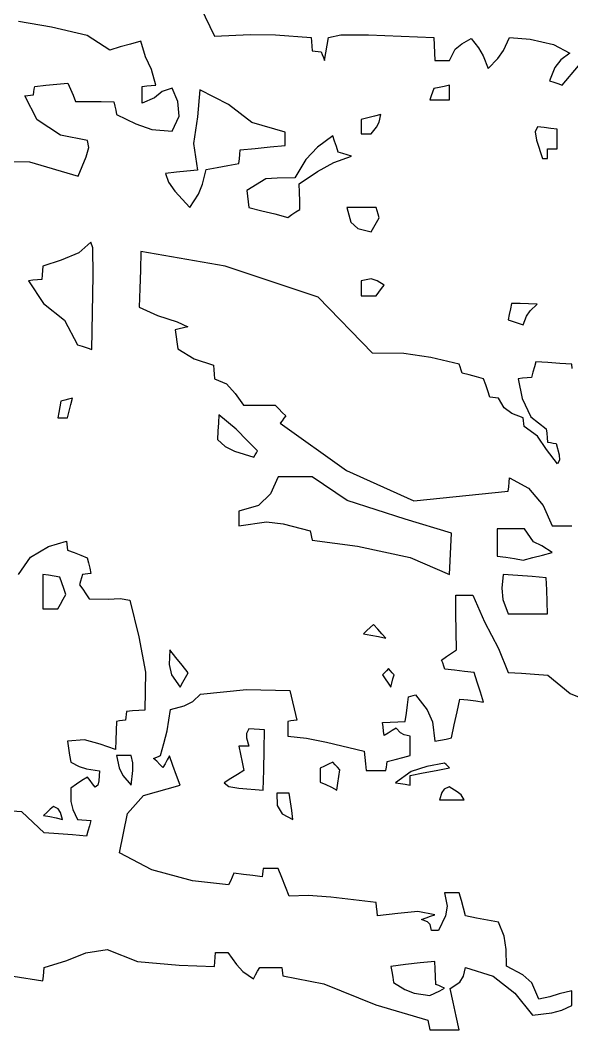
# Model space of a CAD drawing. Header units: millimetres. Extents: x 2622 to 2811, y 687 to 801.
# Drawn here: x 2747.251 to 2748.033, y 772.401 to 773.834 of the extents above; entities that cross this region are included whole.
import ezdxf

# ---------------------------------------------------------------- set-up
doc = ezdxf.new("R2010")
doc.units = ezdxf.units.MM
doc.layers.add('CHIOMA', color=94, linetype='Continuous')

msp = doc.modelspace()

# ---------------------------------------------------------------- linework, layer by layer
at = {"layer": 'CHIOMA', "linetype": 'Continuous'}
for p, q in [((2747.4884, 773.8902), (2747.5265, 773.8109)), ((2747.2951, 773.8237), (2747.2485, 773.8319)), ((2747.3459, 773.8122), (2747.2951, 773.8237)), ((2747.378, 773.7914), (2747.3459, 773.8122)), ((2747.422, 773.8039), (2747.4074, 773.7999)), ((2747.4287, 773.7818), (2747.422, 773.8039)), ((2747.5265, 773.8109), (2747.5772, 773.8135)), ((2747.5772, 773.8135), (2747.6127, 773.8131)), ((2747.6127, 773.8131), (2747.6635, 773.8094)), ((2747.6635, 773.8094), (2747.664, 773.8033)), ((2747.6863, 773.7984), (2747.688, 773.8094)), ((2747.688, 773.8094), (2747.7058, 773.8131)), ((2747.7058, 773.8131), (2747.7446, 773.8131)), ((2747.7446, 773.8131), (2747.8375, 773.8094)), ((2747.8375, 773.8094), (2747.838, 773.7984)), ((2747.8774, 773.8004), (2747.8905, 773.8079)), ((2747.8905, 773.8079), (2747.901, 773.7943)), ((2747.9362, 773.7908), (2747.945, 773.8094)), ((2747.945, 773.8094), (2747.9741, 773.8066)), ((2747.9741, 773.8066), (2748.0073, 773.7991)), ((2747.3928, 773.7958), (2747.378, 773.7914)), ((2747.4074, 773.7999), (2747.3928, 773.7958)), ((2747.664, 773.8033), (2747.6645, 773.7969)), ((2747.6645, 773.7969), (2747.665, 773.7904)), ((2747.665, 773.7904), (2747.6693, 773.7899)), ((2747.6693, 773.7899), (2747.6734, 773.7894)), ((2747.6734, 773.7894), (2747.6775, 773.7889)), ((2747.6844, 773.7874), (2747.6863, 773.7984)), ((2747.838, 773.7984), (2747.8385, 773.7874)), ((2747.8595, 773.7764), (2747.8675, 773.7926)), ((2747.8675, 773.7926), (2747.8774, 773.8004)), ((2747.901, 773.7943), (2747.9072, 773.7833)), ((2747.9282, 773.7794), (2747.9362, 773.7908)), ((2748.0073, 773.7991), (2748.0305, 773.7869)), ((2747.4372, 773.7638), (2747.4287, 773.7818)), ((2747.6775, 773.7889), (2747.6793, 773.7849)), ((2747.6793, 773.7849), (2747.6809, 773.7808)), ((2747.6809, 773.7808), (2747.6825, 773.7764)), ((2747.6825, 773.7764), (2747.6844, 773.7874)), ((2747.8385, 773.7874), (2747.839, 773.7764)), ((2747.839, 773.7764), (2747.8459, 773.7764)), ((2747.8459, 773.7764), (2747.8528, 773.7764)), ((2747.8528, 773.7764), (2747.8595, 773.7764)), ((2747.9072, 773.7833), (2747.9145, 773.7654)), ((2747.9145, 773.7654), (2747.9282, 773.7794)), ((2748.0174, 773.7773), (2748.0092, 773.7668)), ((2748.0305, 773.7869), (2748.0174, 773.7773)), ((2747.443, 773.7414), (2747.4372, 773.7638)), ((2748.0092, 773.7668), (2748.0015, 773.7479)), ((2748.0195, 773.7414), (2748.0425, 773.7692)), ((2748.0015, 773.7479), (2748.0075, 773.7459)), ((2747.2703, 773.7319), (2747.2709, 773.7359)), ((2747.2709, 773.7359), (2747.2715, 773.7399)), ((2747.2715, 773.7399), (2747.2873, 773.7414)), ((2747.2873, 773.7414), (2747.3029, 773.7429)), ((2747.3029, 773.7429), (2747.3185, 773.7444)), ((2747.3185, 773.7444), (2747.3223, 773.7359)), ((2747.3223, 773.7359), (2747.3259, 773.7273)), ((2747.424, 773.7399), (2747.4304, 773.7404)), ((2747.424, 773.7319), (2747.424, 773.7399)), ((2747.4304, 773.7404), (2747.4368, 773.7409)), ((2747.4368, 773.7409), (2747.443, 773.7414)), ((2747.4522, 773.7328), (2747.4412, 773.7235)), ((2747.4665, 773.7374), (2747.4522, 773.7328)), ((2747.4743, 773.7184), (2747.4665, 773.7374)), ((2747.5055, 773.7349), (2747.5023, 773.6968)), ((2747.5464, 773.714), (2747.5055, 773.7349)), ((2747.8375, 773.7369), (2747.8358, 773.7318)), ((2747.8449, 773.7384), (2747.8375, 773.7369)), ((2747.8523, 773.7399), (2747.8449, 773.7384)), ((2747.8595, 773.7414), (2747.8523, 773.7399)), ((2747.8595, 773.7348), (2747.8595, 773.7414)), ((2747.8595, 773.7279), (2747.8595, 773.7348)), ((2748.0075, 773.7459), (2748.0135, 773.7438)), ((2748.0135, 773.7438), (2748.0195, 773.7414)), ((2747.2575, 773.7264), (2747.2615, 773.7269)), ((2747.2749, 773.6924), (2747.2575, 773.7264)), ((2747.2615, 773.7269), (2747.2655, 773.7274)), ((2747.2655, 773.7274), (2747.2695, 773.7279)), ((2747.2695, 773.7279), (2747.2703, 773.7319)), ((2747.3259, 773.7273), (2747.3295, 773.7184)), ((2747.3295, 773.7184), (2747.3475, 773.7184)), ((2747.3475, 773.7184), (2747.3655, 773.7183)), ((2747.3655, 773.7183), (2747.3835, 773.7179)), ((2747.3835, 773.7179), (2747.3849, 773.7119)), ((2747.424, 773.7239), (2747.424, 773.7319)), ((2747.424, 773.7159), (2747.424, 773.7239)), ((2747.4412, 773.7235), (2747.424, 773.7159)), ((2747.4762, 773.6978), (2747.4743, 773.7184)), ((2747.8339, 773.7264), (2747.832, 773.7209)), ((2747.832, 773.7209), (2747.8413, 773.7209)), ((2747.8358, 773.7318), (2747.8339, 773.7264)), ((2747.8413, 773.7209), (2747.8504, 773.7209)), ((2747.8504, 773.7209), (2747.8595, 773.7209)), ((2747.8595, 773.7209), (2747.8595, 773.7279)), ((2747.3849, 773.7119), (2747.3863, 773.7059)), ((2747.3863, 773.7059), (2747.3875, 773.6999)), ((2747.5792, 773.6885), (2747.5464, 773.714)), ((2747.308, 773.6706), (2747.2749, 773.6924)), ((2747.3875, 773.6999), (2747.4148, 773.6865)), ((2747.4665, 773.6764), (2747.4762, 773.6978)), ((2747.5023, 773.6968), (2747.4966, 773.6587)), ((2747.7439, 773.6954), (2747.7345, 773.6929)), ((2747.7345, 773.6929), (2747.7345, 773.6863)), ((2747.7533, 773.6978), (2747.7439, 773.6954)), ((2747.7625, 773.6999), (2747.7533, 773.6978)), ((2747.7563, 773.6821), (2747.7599, 773.6892)), ((2747.7599, 773.6892), (2747.7625, 773.6999)), ((2747.4148, 773.6865), (2747.4377, 773.6788)), ((2747.4377, 773.6788), (2747.4665, 773.6764)), ((2747.6265, 773.6749), (2747.5792, 773.6885)), ((2747.6265, 773.6688), (2747.6265, 773.6749)), ((2747.7345, 773.6863), (2747.7345, 773.6794)), ((2747.7345, 773.6794), (2747.7345, 773.6724)), ((2747.7485, 773.6724), (2747.7563, 773.6821)), ((2747.9845, 773.6824), (2747.9814, 773.6754)), ((2747.9814, 773.6754), (2747.9832, 773.6637)), ((2747.9939, 773.6814), (2747.9845, 773.6824)), ((2748.0033, 773.6803), (2747.9939, 773.6814)), ((2748.0125, 773.6789), (2748.0033, 773.6803)), ((2748.0125, 773.6699), (2748.0125, 773.6789)), ((2747.3465, 773.6629), (2747.308, 773.6706)), ((2747.348, 773.653), (2747.3465, 773.6629)), ((2747.6265, 773.6624), (2747.6265, 773.6688)), ((2747.6265, 773.6559), (2747.6265, 773.6624)), ((2747.694, 773.6699), (2747.6725, 773.6535)), ((2747.6968, 773.6623), (2747.694, 773.6699)), ((2747.6994, 773.6544), (2747.6968, 773.6623)), ((2747.7345, 773.6724), (2747.7393, 773.6724)), ((2747.7393, 773.6724), (2747.7439, 773.6724)), ((2747.7439, 773.6724), (2747.7485, 773.6724)), ((2747.9832, 773.6637), (2747.9915, 773.6374)), ((2748.0125, 773.6608), (2748.0125, 773.6699)), ((2748.0125, 773.6514), (2748.0125, 773.6608)), ((2747.3445, 773.6399), (2747.348, 773.653)), ((2747.4966, 773.6587), (2747.5025, 773.6209)), ((2747.5624, 773.6434), (2747.563, 773.6499)), ((2747.563, 773.6499), (2747.5843, 773.6519)), ((2747.5843, 773.6519), (2747.6054, 773.6539)), ((2747.6054, 773.6539), (2747.6265, 773.6559)), ((2747.6725, 773.6535), (2747.6559, 773.6363)), ((2747.702, 773.6464), (2747.6994, 773.6544)), ((2747.7083, 773.6448), (2747.702, 773.6464)), ((2747.9985, 773.6514), (2748.0033, 773.6514)), ((2747.9985, 773.6469), (2747.9985, 773.6514)), ((2747.9985, 773.6423), (2747.9985, 773.6469)), ((2748.0033, 773.6514), (2748.0079, 773.6514)), ((2748.0079, 773.6514), (2748.0125, 773.6514)), ((2747.1909, 773.634), (2747.264, 773.6328)), ((2747.264, 773.6328), (2747.333, 773.6124)), ((2747.333, 773.6124), (2747.3445, 773.6399)), ((2747.561, 773.6304), (2747.5618, 773.6369)), ((2747.5618, 773.6369), (2747.5624, 773.6434)), ((2747.6559, 773.6363), (2747.6405, 773.6099)), ((2747.6724, 773.6191), (2747.6955, 773.6319)), ((2747.6955, 773.6319), (2747.7205, 773.6409)), ((2747.7144, 773.6429), (2747.7083, 773.6448)), ((2747.7205, 773.6409), (2747.7144, 773.6429)), ((2747.9915, 773.6374), (2747.9939, 773.6374)), ((2747.9939, 773.6374), (2747.9963, 773.6374)), ((2747.9963, 773.6374), (2747.9985, 773.6374)), ((2747.9985, 773.6374), (2747.9985, 773.6423)), ((2747.4723, 773.6179), (2747.457, 773.6164)), ((2747.4874, 773.6194), (2747.4723, 773.6179)), ((2747.5025, 773.6209), (2747.4874, 773.6194)), ((2747.5096, 773.6009), (2747.5145, 773.6219)), ((2747.5145, 773.6219), (2747.53, 773.6249)), ((2747.53, 773.6249), (2747.5455, 773.6278)), ((2747.5455, 773.6278), (2747.561, 773.6304)), ((2747.6465, 773.6014), (2747.6724, 773.6191)), ((2747.457, 773.6164), (2747.4612, 773.6039)), ((2747.4612, 773.6039), (2747.4702, 773.5914)), ((2747.5993, 773.6085), (2747.5725, 773.5919)), ((2747.6153, 773.6097), (2747.5993, 773.6085)), ((2747.6405, 773.6099), (2747.6153, 773.6097)), ((2747.4702, 773.5914), (2747.4915, 773.5679)), ((2747.5036, 773.5869), (2747.5096, 773.6009)), ((2747.5725, 773.5919), (2747.5734, 773.5839)), ((2747.6469, 773.5894), (2747.6465, 773.6014)), ((2747.6473, 773.5774), (2747.6469, 773.5894)), ((2747.4915, 773.5679), (2747.5036, 773.5869)), ((2747.5734, 773.5839), (2747.5743, 773.5759)), ((2747.5743, 773.5759), (2747.575, 773.5679)), ((2747.6475, 773.5654), (2747.6473, 773.5774)), ((2747.575, 773.5679), (2747.5935, 773.5634)), ((2747.5935, 773.5634), (2747.612, 773.5588)), ((2747.6363, 773.5579), (2747.6419, 773.5618)), ((2747.6419, 773.5618), (2747.6475, 773.5654)), ((2747.714, 773.5679), (2747.7197, 773.5473)), ((2747.7279, 773.5679), (2747.714, 773.5679)), ((2747.7418, 773.5679), (2747.7279, 773.5679)), ((2747.7555, 773.5679), (2747.7418, 773.5679)), ((2747.757, 773.5633), (2747.7555, 773.5679)), ((2747.7585, 773.5584), (2747.757, 773.5633)), ((2747.612, 773.5588), (2747.6305, 773.5539)), ((2747.6305, 773.5539), (2747.6363, 773.5579)), ((2747.7197, 773.5473), (2747.7297, 773.538)), ((2747.7524, 773.5403), (2747.7563, 773.5469)), ((2747.7563, 773.5469), (2747.76, 773.5534)), ((2747.76, 773.5534), (2747.7585, 773.5584)), ((2747.7297, 773.538), (2747.7485, 773.5334)), ((2747.7485, 773.5334), (2747.7524, 773.5403)), ((2747.351, 773.5189), (2747.3341, 773.5036)), ((2747.354, 773.5109), (2747.351, 773.5189)), ((2747.3341, 773.5036), (2747.3091, 773.4935)), ((2747.3544, 773.4714), (2747.354, 773.5109)), ((2747.422, 773.5054), (2747.4213, 773.4793)), ((2747.5417, 773.4846), (2747.422, 773.5054)), ((2747.3091, 773.4935), (2747.283, 773.4849)), ((2747.2825, 773.4788), (2747.282, 773.4724)), ((2747.283, 773.4849), (2747.2825, 773.4788)), ((2747.4213, 773.4793), (2747.4204, 773.4529)), ((2747.6734, 773.4408), (2747.5417, 773.4846)), ((2747.2689, 773.4648), (2747.2625, 773.4639)), ((2747.2625, 773.4639), (2747.2841, 773.432)), ((2747.2753, 773.4654), (2747.2689, 773.4648)), ((2747.2815, 773.4659), (2747.2753, 773.4654)), ((2747.282, 773.4724), (2747.2815, 773.4659)), ((2747.3525, 773.3664), (2747.3544, 773.4714)), ((2747.7487, 773.4666), (2747.7345, 773.4639)), ((2747.7345, 773.4639), (2747.7345, 773.4569)), ((2747.7571, 773.4642), (2747.7487, 773.4666)), ((2747.767, 773.4579), (2747.7571, 773.4642)), ((2747.4204, 773.4529), (2747.4195, 773.4264)), ((2747.7345, 773.4569), (2747.7345, 773.4499)), ((2747.7345, 773.4499), (2747.7345, 773.4429)), ((2747.7555, 773.4429), (2747.7594, 773.4479)), ((2747.7594, 773.4479), (2747.7633, 773.4529)), ((2747.7633, 773.4529), (2747.767, 773.4579)), ((2747.2841, 773.432), (2747.3136, 773.4083)), ((2747.7505, 773.3614), (2747.6734, 773.4408)), ((2747.7345, 773.4429), (2747.7415, 773.4429)), ((2747.7415, 773.4429), (2747.7485, 773.4429)), ((2747.7485, 773.4429), (2747.7555, 773.4429)), ((2747.9475, 773.4319), (2747.946, 773.4243)), ((2747.9598, 773.4318), (2747.9475, 773.4319)), ((2747.9719, 773.4314), (2747.9598, 773.4318)), ((2747.984, 773.4309), (2747.9719, 773.4314)), ((2747.4195, 773.4264), (2747.4457, 773.4147)), ((2747.946, 773.4243), (2747.9445, 773.4164)), ((2747.9687, 773.4138), (2747.9739, 773.4215)), ((2747.9739, 773.4215), (2747.984, 773.4309)), ((2747.3136, 773.4083), (2747.332, 773.3734)), ((2747.4457, 773.4147), (2747.4736, 773.4056)), ((2747.4736, 773.4056), (2747.4885, 773.3989)), ((2747.9445, 773.4164), (2747.943, 773.4084)), ((2747.943, 773.4084), (2747.95, 773.4063)), ((2747.95, 773.4063), (2747.957, 773.4039)), ((2747.957, 773.4039), (2747.964, 773.4014)), ((2747.964, 773.4014), (2747.9687, 773.4138)), ((2747.4765, 773.3959), (2747.4705, 773.3944)), ((2747.4705, 773.3944), (2747.4746, 773.3673)), ((2747.4825, 773.3974), (2747.4765, 773.3959)), ((2747.4885, 773.3989), (2747.4825, 773.3974)), ((2747.332, 773.3734), (2747.3389, 773.3713)), ((2747.3389, 773.3713), (2747.3458, 773.3689)), ((2747.3458, 773.3689), (2747.3525, 773.3664)), ((2747.4746, 773.3673), (2747.4975, 773.3535)), ((2747.7949, 773.3608), (2747.7505, 773.3614)), ((2747.833, 773.3551), (2747.7949, 773.3608)), ((2747.4975, 773.3535), (2747.525, 773.3444)), ((2747.8735, 773.3459), (2747.833, 773.3551)), ((2747.8749, 773.3418), (2747.8735, 773.3459)), ((2747.982, 773.3489), (2747.98, 773.3418)), ((2747.999, 773.3479), (2747.982, 773.3489)), ((2748.016, 773.3469), (2747.999, 773.3479)), ((2748.033, 773.3459), (2748.016, 773.3469)), ((2748.0338, 773.3398), (2748.033, 773.3459)), ((2747.525, 773.3444), (2747.5255, 773.3379)), ((2747.5255, 773.3379), (2747.526, 773.3314)), ((2747.526, 773.3314), (2747.5265, 773.3249)), ((2747.8763, 773.3374), (2747.8749, 773.3418)), ((2747.8775, 773.3329), (2747.8763, 773.3374)), ((2747.8878, 773.3304), (2747.8775, 773.3329)), ((2747.978, 773.3344), (2747.976, 773.3269)), ((2747.98, 773.3418), (2747.978, 773.3344)), ((2747.5265, 773.3249), (2747.5436, 773.3177)), ((2747.5436, 773.3177), (2747.5556, 773.3039)), ((2747.8979, 773.3278), (2747.8878, 773.3304)), ((2747.908, 773.3249), (2747.8979, 773.3278)), ((2747.911, 773.3164), (2747.908, 773.3249)), ((2747.9634, 773.3258), (2747.957, 773.3249)), ((2747.957, 773.3249), (2747.9628, 773.2969)), ((2747.9698, 773.3264), (2747.9634, 773.3258)), ((2747.976, 773.3269), (2747.9698, 773.3264)), ((2747.5556, 773.3039), (2747.5675, 773.2874)), ((2747.914, 773.3078), (2747.911, 773.3164)), ((2747.917, 773.2989), (2747.914, 773.3078)), ((2747.3085, 773.2934), (2747.307, 773.2854)), ((2747.314, 773.2949), (2747.3085, 773.2934)), ((2747.3195, 773.2963), (2747.314, 773.2949)), ((2747.325, 773.2974), (2747.3195, 773.2963)), ((2747.3204, 773.2789), (2747.3228, 773.2883)), ((2747.3228, 773.2883), (2747.325, 773.2974)), ((2747.921, 773.2984), (2747.917, 773.2989)), ((2747.925, 773.2979), (2747.921, 773.2984)), ((2747.929, 773.2974), (2747.925, 773.2979)), ((2747.9372, 773.2836), (2747.929, 773.2974)), ((2747.9628, 773.2969), (2747.9748, 773.2712)), ((2747.3055, 773.2774), (2747.304, 773.2694)), ((2747.307, 773.2854), (2747.3055, 773.2774)), ((2747.318, 773.2694), (2747.3204, 773.2789)), ((2747.5325, 773.2739), (2747.5319, 773.2624)), ((2747.5573, 773.2536), (2747.5325, 773.2739)), ((2747.5675, 773.2874), (2747.5825, 773.2874)), ((2747.5825, 773.2874), (2747.5975, 773.2874)), ((2747.5975, 773.2874), (2747.6125, 773.2874)), ((2747.6125, 773.2874), (2747.6175, 773.2824)), ((2747.6175, 773.2824), (2747.6225, 773.2774)), ((2747.6225, 773.2774), (2747.6275, 773.2724)), ((2747.948, 773.2759), (2747.9372, 773.2836)), ((2747.964, 773.2694), (2747.948, 773.2759)), ((2747.304, 773.2694), (2747.3088, 773.2694)), ((2747.3088, 773.2694), (2747.3134, 773.2694)), ((2747.3134, 773.2694), (2747.318, 773.2694)), ((2747.5319, 773.2624), (2747.5313, 773.2508)), ((2747.6223, 773.2654), (2747.6195, 773.2619)), ((2747.6195, 773.2619), (2747.7134, 773.1951)), ((2747.6249, 773.2689), (2747.6223, 773.2654)), ((2747.6275, 773.2724), (2747.6249, 773.2689)), ((2747.9645, 773.2654), (2747.964, 773.2694)), ((2747.965, 773.2614), (2747.9645, 773.2654)), ((2747.9655, 773.2574), (2747.965, 773.2614)), ((2747.9748, 773.2712), (2747.997, 773.2539)), ((2747.5313, 773.2508), (2747.5305, 773.2389)), ((2747.5733, 773.2369), (2747.5573, 773.2536)), ((2747.9843, 773.2438), (2747.9655, 773.2574)), ((2747.997, 773.2539), (2747.9975, 773.2478)), ((2747.9975, 773.2478), (2747.998, 773.2414)), ((2747.5305, 773.2389), (2747.5417, 773.229)), ((2747.5875, 773.2229), (2747.5733, 773.2369)), ((2747.9974, 773.2247), (2747.9843, 773.2438)), ((2747.998, 773.2414), (2747.9985, 773.2349)), ((2747.9985, 773.2349), (2748.0028, 773.2344)), ((2748.0028, 773.2344), (2748.0069, 773.2339)), ((2748.0069, 773.2339), (2748.011, 773.2334)), ((2748.011, 773.2334), (2748.015, 773.217)), ((2747.5417, 773.229), (2747.555, 773.2225)), ((2747.555, 773.2225), (2747.582, 773.2139)), ((2747.582, 773.2139), (2747.5839, 773.2169)), ((2747.5839, 773.2169), (2747.5858, 773.2199)), ((2747.5858, 773.2199), (2747.5875, 773.2229)), ((2748.013, 773.2044), (2747.9974, 773.2247)), ((2748.015, 773.217), (2748.0155, 773.2095)), ((2748.0155, 773.2095), (2748.013, 773.2044)), ((2747.7134, 773.1951), (2747.8093, 773.1519)), ((2747.6165, 773.1859), (2747.6057, 773.1619)), ((2747.6328, 773.1859), (2747.6165, 773.1859)), ((2747.6489, 773.1859), (2747.6328, 773.1859)), ((2747.665, 773.1859), (2747.6489, 773.1859)), ((2747.7145, 773.1522), (2747.665, 773.1859)), ((2747.9438, 773.1719), (2747.9444, 773.1783)), ((2747.9444, 773.1783), (2747.945, 773.1844)), ((2747.945, 773.1844), (2747.9715, 773.1699)), ((2747.6057, 773.1619), (2747.5887, 773.1454)), ((2747.8093, 773.1519), (2747.943, 773.1654)), ((2747.943, 773.1654), (2747.9438, 773.1719)), ((2747.9715, 773.1699), (2747.9925, 773.1453)), ((2747.5887, 773.1454), (2747.561, 773.1374)), ((2747.7966, 773.126), (2747.7145, 773.1522)), ((2747.9925, 773.1453), (2748.0055, 773.1164)), ((2747.561, 773.1374), (2747.561, 773.1304)), ((2747.561, 773.1304), (2747.561, 773.1234)), ((2747.561, 773.1234), (2747.561, 773.1164)), ((2747.561, 773.1164), (2747.6002, 773.1221)), ((2747.6002, 773.1221), (2747.624, 773.1193)), ((2747.624, 773.1193), (2747.662, 773.1094)), ((2747.8625, 773.1059), (2747.7966, 773.126)), ((2748.0055, 773.1164), (2748.0194, 773.1164)), ((2748.0194, 773.1164), (2748.0333, 773.1164)), ((2747.662, 773.1094), (2747.663, 773.1049)), ((2747.663, 773.1049), (2747.664, 773.1004)), ((2747.8615, 773.0864), (2747.8625, 773.1059)), ((2747.9404, 773.1119), (2747.9275, 773.1119)), ((2747.9275, 773.1119), (2747.9275, 773.0993)), ((2747.9533, 773.1119), (2747.9404, 773.1119)), ((2747.966, 773.1119), (2747.9533, 773.1119)), ((2747.979, 773.0938), (2747.966, 773.1119)), ((2747.2909, 773.0873), (2747.3165, 773.0944)), ((2747.3165, 773.0944), (2747.317, 773.0904)), ((2747.317, 773.0904), (2747.3175, 773.0863)), ((2747.664, 773.1004), (2747.665, 773.0959)), ((2747.665, 773.0959), (2747.7292, 773.0877)), ((2747.7292, 773.0877), (2747.8039, 773.0716)), ((2747.9275, 773.0993), (2747.9275, 773.0864)), ((2747.9908, 773.0882), (2747.979, 773.0938)), ((2748.0055, 773.0784), (2747.9908, 773.0882)), ((2747.2653, 773.0718), (2747.2909, 773.0873)), ((2747.3175, 773.0863), (2747.318, 773.0819)), ((2747.318, 773.0819), (2747.3274, 773.0784)), ((2747.3274, 773.0784), (2747.3368, 773.0748)), ((2747.3368, 773.0748), (2747.346, 773.0709)), ((2747.8605, 773.0669), (2747.8615, 773.0864)), ((2747.9275, 773.0864), (2747.9275, 773.0734)), ((2747.9275, 773.0734), (2747.9398, 773.0718)), ((2747.9779, 773.0714), (2747.9918, 773.0749)), ((2747.9918, 773.0749), (2748.0055, 773.0784)), ((2747.2485, 773.0474), (2747.2653, 773.0718)), ((2747.346, 773.0709), (2747.3478, 773.0638)), ((2747.3478, 773.0638), (2747.3494, 773.0564)), ((2747.8039, 773.0716), (2747.8595, 773.0474)), ((2747.8595, 773.0474), (2747.8605, 773.0669)), ((2747.9398, 773.0718), (2747.9519, 773.0699)), ((2747.9519, 773.0699), (2747.964, 773.0679)), ((2747.964, 773.0679), (2747.9779, 773.0714)), ((2747.283, 773.0474), (2747.283, 773.0313)), ((2747.291, 773.0463), (2747.283, 773.0474)), ((2747.299, 773.0449), (2747.291, 773.0463)), ((2747.307, 773.0434), (2747.299, 773.0449)), ((2747.339, 773.0474), (2747.3378, 773.0428)), ((2747.343, 773.0479), (2747.339, 773.0474)), ((2747.347, 773.0484), (2747.343, 773.0479)), ((2747.351, 773.0489), (2747.347, 773.0484)), ((2747.3494, 773.0564), (2747.351, 773.0489)), ((2747.936, 773.0474), (2747.9341, 773.028)), ((2747.9564, 773.0459), (2747.936, 773.0474)), ((2747.9768, 773.0443), (2747.9564, 773.0459)), ((2747.283, 773.0313), (2747.283, 773.0149)), ((2747.3099, 773.0354), (2747.307, 773.0434)), ((2747.3128, 773.0273), (2747.3099, 773.0354)), ((2747.3364, 773.0379), (2747.335, 773.0329)), ((2747.335, 773.0329), (2747.3395, 773.0264)), ((2747.3378, 773.0428), (2747.3364, 773.0379)), ((2747.997, 773.0424), (2747.9768, 773.0443)), ((2747.9975, 773.0254), (2747.997, 773.0424)), ((2747.3118, 773.0123), (2747.3155, 773.0189)), ((2747.3155, 773.0189), (2747.3128, 773.0273)), ((2747.3395, 773.0264), (2747.344, 773.0198)), ((2747.344, 773.0198), (2747.3485, 773.0129)), ((2747.8685, 773.0179), (2747.8768, 773.0179)), ((2747.8689, 772.9923), (2747.8685, 773.0179)), ((2747.8768, 773.0179), (2747.8849, 773.0179)), ((2747.8849, 773.0179), (2747.893, 773.0179)), ((2747.893, 773.0179), (2747.9091, 772.9804)), ((2747.9341, 773.028), (2747.9351, 773.0118)), ((2747.998, 773.0084), (2747.9975, 773.0254)), ((2747.283, 773.0149), (2747.283, 772.9984)), ((2747.304, 772.9984), (2747.3079, 773.0054)), ((2747.3079, 773.0054), (2747.3118, 773.0123)), ((2747.3485, 773.0129), (2747.3758, 773.0123)), ((2747.3758, 773.0123), (2747.3927, 773.0132)), ((2747.3927, 773.0132), (2747.4065, 773.0109)), ((2747.4065, 773.0109), (2747.4191, 772.9589)), ((2747.9351, 773.0118), (2747.943, 772.9914)), ((2747.9985, 772.9914), (2747.998, 773.0084)), ((2747.283, 772.9984), (2747.29, 772.9984)), ((2747.29, 772.9984), (2747.297, 772.9984)), ((2747.297, 772.9984), (2747.304, 772.9984)), ((2747.8693, 772.9664), (2747.8689, 772.9923)), ((2747.943, 772.9914), (2747.9615, 772.9914)), ((2747.9615, 772.9914), (2747.98, 772.9914)), ((2747.98, 772.9914), (2747.9985, 772.9914)), ((2747.752, 772.9764), (2747.7473, 772.9723)), ((2747.7579, 772.9699), (2747.752, 772.9764)), ((2747.9091, 772.9804), (2747.9294, 772.9422)), ((2747.4191, 772.9589), (2747.4285, 772.9089)), ((2747.7424, 772.9679), (2747.7375, 772.9634)), ((2747.7375, 772.9634), (2747.7483, 772.9614)), ((2747.7473, 772.9723), (2747.7424, 772.9679)), ((2747.7483, 772.9614), (2747.7589, 772.9593)), ((2747.7638, 772.9634), (2747.7579, 772.9699)), ((2747.7589, 772.9593), (2747.7695, 772.9569)), ((2747.7695, 772.9569), (2747.7638, 772.9634)), ((2747.8695, 772.9404), (2747.8693, 772.9664)), ((2747.463, 772.9404), (2747.4622, 772.9195)), ((2747.4718, 772.9298), (2747.463, 772.9404)), ((2747.8485, 772.9259), (2747.8555, 772.9309)), ((2747.8555, 772.9309), (2747.8625, 772.9358)), ((2747.8625, 772.9358), (2747.8695, 772.9404)), ((2747.9294, 772.9422), (2747.943, 772.9084)), ((2747.4622, 772.9195), (2747.4652, 772.9049)), ((2747.4804, 772.9189), (2747.4718, 772.9298)), ((2747.489, 772.9079), (2747.4804, 772.9189)), ((2747.85, 772.9218), (2747.8485, 772.9259)), ((2747.8515, 772.9174), (2747.85, 772.9218)), ((2747.853, 772.9129), (2747.8515, 772.9174)), ((2747.4285, 772.9089), (2747.4275, 772.8549)), ((2747.4652, 772.9049), (2747.4775, 772.8874)), ((2747.4853, 772.9013), (2747.489, 772.9079)), ((2747.7674, 772.9079), (2747.7645, 772.9049)), ((2747.7645, 772.9049), (2747.7685, 772.8993)), ((2747.7703, 772.9109), (2747.7674, 772.9079)), ((2747.773, 772.9139), (2747.7703, 772.9109)), ((2747.7758, 772.9109), (2747.773, 772.9139)), ((2747.7784, 772.9079), (2747.7758, 772.9109)), ((2747.781, 772.9049), (2747.7784, 772.9079)), ((2747.7795, 772.8993), (2747.781, 772.9049)), ((2747.8669, 772.9114), (2747.853, 772.9129)), ((2747.8808, 772.9099), (2747.8669, 772.9114)), ((2747.8945, 772.9084), (2747.8808, 772.9099)), ((2747.899, 772.8944), (2747.8945, 772.9084)), ((2747.943, 772.9084), (2747.9618, 772.9073)), ((2747.9618, 772.9073), (2747.9804, 772.9059)), ((2747.9804, 772.9059), (2747.999, 772.9044)), ((2747.999, 772.9044), (2748.031, 772.8786)), ((2747.4775, 772.8874), (2747.4814, 772.8944)), ((2747.4814, 772.8944), (2747.4853, 772.9013)), ((2747.7685, 772.8993), (2747.7725, 772.8934)), ((2747.7725, 772.8934), (2747.7765, 772.8874)), ((2747.7765, 772.8874), (2747.778, 772.8934)), ((2747.778, 772.8934), (2747.7795, 772.8993)), ((2747.9035, 772.8804), (2747.899, 772.8944)), ((2747.4958, 772.8672), (2747.5065, 772.8774)), ((2747.5065, 772.8774), (2747.5717, 772.8843)), ((2747.5717, 772.8843), (2747.6333, 772.883)), ((2747.6333, 772.883), (2747.643, 772.8409)), ((2747.8, 772.8624), (2747.8015, 772.8739)), ((2747.8015, 772.8739), (2747.8049, 772.8749)), ((2747.8049, 772.8749), (2747.8083, 772.8758)), ((2747.8083, 772.8758), (2747.8115, 772.8764)), ((2747.8115, 772.8764), (2747.8279, 772.8553)), ((2747.908, 772.8664), (2747.9035, 772.8804)), ((2748.031, 772.8786), (2748.0625, 772.8657)), ((2747.464, 772.8559), (2747.4836, 772.8611)), ((2747.4836, 772.8611), (2747.4958, 772.8672)), ((2747.7985, 772.8508), (2747.8, 772.8624)), ((2747.8705, 772.8523), (2747.8745, 772.8704)), ((2747.8745, 772.8704), (2747.8858, 772.8693)), ((2747.8858, 772.8693), (2747.8969, 772.8679)), ((2747.8969, 772.8679), (2747.908, 772.8664)), ((2747.4005, 772.8449), (2747.4, 772.8409)), ((2747.401, 772.8489), (2747.4005, 772.8449)), ((2747.4015, 772.8529), (2747.401, 772.8489)), ((2747.4103, 772.8538), (2747.4015, 772.8529)), ((2747.4189, 772.8544), (2747.4103, 772.8538)), ((2747.4275, 772.8549), (2747.4189, 772.8544)), ((2747.4595, 772.8256), (2747.464, 772.8559)), ((2747.797, 772.8389), (2747.7985, 772.8508)), ((2747.8279, 772.8553), (2747.8355, 772.8383)), ((2747.8665, 772.8339), (2747.8705, 772.8523)), ((2747.3875, 772.8389), (2747.387, 772.8258)), ((2747.3918, 772.8398), (2747.3875, 772.8389)), ((2747.3959, 772.8404), (2747.3918, 772.8398)), ((2747.4, 772.8409), (2747.3959, 772.8404)), ((2747.6348, 772.8398), (2747.6305, 772.8389)), ((2747.6305, 772.8389), (2747.6305, 772.8319)), ((2747.6305, 772.8319), (2747.6305, 772.8249)), ((2747.6389, 772.8404), (2747.6348, 772.8398)), ((2747.643, 772.8409), (2747.6389, 772.8404)), ((2747.7645, 772.8374), (2747.7754, 772.8379)), ((2747.7654, 772.8314), (2747.7645, 772.8374)), ((2747.7663, 772.8253), (2747.7654, 772.8314)), ((2747.7754, 772.8379), (2747.7863, 772.8384)), ((2747.7863, 772.8384), (2747.797, 772.8389)), ((2747.8355, 772.8383), (2747.839, 772.8109)), ((2747.8625, 772.8154), (2747.8665, 772.8339)), ((2747.387, 772.8258), (2747.3865, 772.8124)), ((2747.4547, 772.8077), (2747.4595, 772.8256)), ((2747.575, 772.8284), (2747.5716, 772.8218)), ((2747.5716, 772.8218), (2747.5716, 772.8155)), ((2747.5716, 772.8155), (2747.575, 772.8039)), ((2747.5825, 772.8279), (2747.575, 772.8284)), ((2747.59, 772.8274), (2747.5825, 772.8279)), ((2747.5975, 772.8269), (2747.59, 772.8274)), ((2747.5969, 772.7984), (2747.5975, 772.8269)), ((2747.6305, 772.8249), (2747.6305, 772.8179)), ((2747.6305, 772.8179), (2747.6571, 772.8151)), ((2747.767, 772.8189), (2747.7663, 772.8253)), ((2747.7728, 772.8224), (2747.767, 772.8189)), ((2747.7784, 772.8259), (2747.7728, 772.8224)), ((2747.784, 772.8294), (2747.7784, 772.8259)), ((2747.79, 772.8226), (2747.784, 772.8294)), ((2747.7952, 772.8197), (2747.79, 772.8226)), ((2747.804, 772.8179), (2747.7952, 772.8197)), ((2747.804, 772.8089), (2747.804, 772.8179)), ((2747.3421, 772.8127), (2747.318, 772.8109)), ((2747.318, 772.8109), (2747.3195, 772.8009)), ((2747.3641, 772.8068), (2747.3421, 772.8127)), ((2747.386, 772.7989), (2747.3641, 772.8068)), ((2747.3865, 772.8124), (2747.386, 772.7989)), ((2747.45, 772.7904), (2747.4547, 772.8077)), ((2747.561, 772.8039), (2747.5634, 772.7924)), ((2747.5658, 772.8039), (2747.561, 772.8039)), ((2747.5704, 772.8039), (2747.5658, 772.8039)), ((2747.575, 772.8039), (2747.5704, 772.8039)), ((2747.6571, 772.8151), (2747.6851, 772.8097)), ((2747.6851, 772.8097), (2747.7385, 772.7969)), ((2747.804, 772.7998), (2747.804, 772.8089)), ((2747.839, 772.8109), (2747.8469, 772.8124)), ((2747.8469, 772.8124), (2747.8548, 772.8139)), ((2747.8548, 772.8139), (2747.8625, 772.8154)), ((2747.3195, 772.8009), (2747.321, 772.7909)), ((2747.321, 772.7909), (2747.3225, 772.7809)), ((2747.3875, 772.7904), (2747.3912, 772.7732)), ((2747.3944, 772.7904), (2747.3875, 772.7904)), ((2747.4013, 772.7904), (2747.3944, 772.7904)), ((2747.408, 772.7904), (2747.4013, 772.7904)), ((2747.4106, 772.7802), (2747.408, 772.7904)), ((2747.44, 772.7864), (2747.4434, 772.7879)), ((2747.4434, 772.7879), (2747.4468, 772.7893)), ((2747.4468, 772.7893), (2747.45, 772.7904)), ((2747.4625, 772.7899), (2747.4594, 772.7844)), ((2747.4675, 772.7763), (2747.4625, 772.7899)), ((2747.5634, 772.7924), (2747.5658, 772.7809)), ((2747.5963, 772.7699), (2747.5969, 772.7984)), ((2747.7385, 772.7969), (2747.7395, 772.7879)), ((2747.7395, 772.7879), (2747.7405, 772.7788)), ((2747.7824, 772.7849), (2747.7933, 772.7878)), ((2747.7933, 772.7878), (2747.804, 772.7904)), ((2747.804, 772.7904), (2747.804, 772.7998)), ((2747.3225, 772.7809), (2747.3343, 772.7748)), ((2747.3343, 772.7748), (2747.3449, 772.7717)), ((2747.3912, 772.7732), (2747.3965, 772.7623)), ((2747.4106, 772.7693), (2747.4106, 772.7802)), ((2747.4444, 772.7823), (2747.44, 772.7864)), ((2747.4488, 772.7779), (2747.4444, 772.7823)), ((2747.453, 772.7734), (2747.4488, 772.7779)), ((2747.4563, 772.7789), (2747.453, 772.7734)), ((2747.4594, 772.7844), (2747.4563, 772.7789)), ((2747.4725, 772.7624), (2747.4675, 772.7763)), ((2747.5658, 772.7809), (2747.568, 772.7694)), ((2747.6824, 772.7754), (2747.6765, 772.7724)), ((2747.6883, 772.7783), (2747.6824, 772.7754)), ((2747.694, 772.7809), (2747.6883, 772.7783)), ((2747.6974, 772.7774), (2747.694, 772.7809)), ((2747.7008, 772.7739), (2747.6974, 772.7774)), ((2747.704, 772.7704), (2747.7008, 772.7739)), ((2747.7405, 772.7788), (2747.7415, 772.7694)), ((2747.7695, 772.7694), (2747.7703, 772.7738)), ((2747.7703, 772.7738), (2747.7709, 772.7779)), ((2747.7709, 772.7779), (2747.7715, 772.7819)), ((2747.7715, 772.7819), (2747.7824, 772.7849)), ((2747.8277, 772.775), (2747.8051, 772.7678)), ((2747.8525, 772.7799), (2747.8277, 772.775)), ((2747.841, 772.7694), (2747.8595, 772.7729)), ((2747.8549, 772.7778), (2747.8525, 772.7799)), ((2747.8573, 772.7754), (2747.8549, 772.7778)), ((2747.8595, 772.7729), (2747.8573, 772.7754)), ((2747.3465, 772.7599), (2747.3385, 772.7549)), ((2747.3449, 772.7717), (2747.3635, 772.7689)), ((2747.35, 772.7553), (2747.3465, 772.7599)), ((2747.3635, 772.7689), (2747.3625, 772.7547)), ((2747.3965, 772.7623), (2747.408, 772.7484)), ((2747.408, 772.7484), (2747.4106, 772.7693)), ((2747.4775, 772.7484), (2747.4725, 772.7624)), ((2747.5588, 772.7638), (2747.5494, 772.7579)), ((2747.568, 772.7694), (2747.5588, 772.7638)), ((2747.5955, 772.7414), (2747.5963, 772.7699)), ((2747.6765, 772.7724), (2747.6765, 772.7659)), ((2747.6765, 772.7659), (2747.6765, 772.7594)), ((2747.6765, 772.7594), (2747.6765, 772.7529)), ((2747.7014, 772.7513), (2747.7028, 772.7609)), ((2747.7028, 772.7609), (2747.704, 772.7704)), ((2747.7415, 772.7694), (2747.7509, 772.7694)), ((2747.7509, 772.7694), (2747.7603, 772.7694)), ((2747.7603, 772.7694), (2747.7695, 772.7694)), ((2747.8051, 772.7678), (2747.783, 772.7519)), ((2747.804, 772.7624), (2747.8225, 772.7659)), ((2747.804, 772.7579), (2747.804, 772.7624)), ((2747.8225, 772.7659), (2747.841, 772.7694)), ((2747.3305, 772.7498), (2747.3225, 772.7444)), ((2747.3225, 772.7444), (2747.3228, 772.7254)), ((2747.3385, 772.7549), (2747.3305, 772.7498)), ((2747.3535, 772.7504), (2747.35, 772.7553)), ((2747.357, 772.7454), (2747.3535, 772.7504)), ((2747.3609, 772.7486), (2747.357, 772.7454)), ((2747.3625, 772.7547), (2747.3609, 772.7486)), ((2747.4259, 772.7336), (2747.4775, 772.7484)), ((2747.5494, 772.7579), (2747.54, 772.7519)), ((2747.54, 772.7519), (2747.5467, 772.7468)), ((2747.5467, 772.7468), (2747.5611, 772.7441)), ((2747.5611, 772.7441), (2747.5955, 772.7414)), ((2747.6765, 772.7529), (2747.6844, 772.7493)), ((2747.6844, 772.7493), (2747.6923, 772.7454)), ((2747.6923, 772.7454), (2747.7, 772.7414)), ((2747.7, 772.7414), (2747.7014, 772.7513)), ((2747.783, 772.7519), (2747.79, 772.7509)), ((2747.79, 772.7509), (2747.797, 772.7498)), ((2747.797, 772.7498), (2747.804, 772.7484)), ((2747.804, 772.7533), (2747.804, 772.7579)), ((2747.804, 772.7484), (2747.804, 772.7533)), ((2747.859, 772.7459), (2747.8521, 772.7429)), ((2747.8707, 772.7392), (2747.859, 772.7459)), ((2747.403, 772.7082), (2747.4259, 772.7336)), ((2747.615, 772.7369), (2747.6153, 772.7195)), ((2747.6209, 772.7369), (2747.615, 772.7369)), ((2747.6268, 772.7369), (2747.6209, 772.7369)), ((2747.6325, 772.7369), (2747.6268, 772.7369)), ((2747.6343, 772.7248), (2747.6325, 772.7369)), ((2747.8486, 772.7382), (2747.8455, 772.7279)), ((2747.8521, 772.7429), (2747.8486, 772.7382)), ((2747.8763, 772.7346), (2747.8707, 772.7392)), ((2747.8805, 772.7279), (2747.8763, 772.7346)), ((2747.298, 772.7184), (2747.2934, 772.7143)), ((2747.3048, 772.7147), (2747.298, 772.7184)), ((2747.3228, 772.7254), (2747.3253, 772.7139)), ((2747.6153, 772.7195), (2747.6224, 772.7079)), ((2747.6359, 772.7124), (2747.6343, 772.7248)), ((2747.8455, 772.7279), (2747.8573, 772.7279)), ((2747.8573, 772.7279), (2747.8689, 772.7279)), ((2747.8689, 772.7279), (2747.8805, 772.7279)), ((2747.2533, 772.7105), (2747.2091, 772.7138)), ((2747.285, 772.6809), (2747.2533, 772.7105)), ((2747.2888, 772.7099), (2747.284, 772.7054)), ((2747.284, 772.7054), (2747.293, 772.7038)), ((2747.2934, 772.7143), (2747.2888, 772.7099)), ((2747.293, 772.7038), (2747.302, 772.7019)), ((2747.302, 772.7019), (2747.311, 772.6999)), ((2747.3081, 772.7099), (2747.3048, 772.7147)), ((2747.311, 772.6999), (2747.3081, 772.7099)), ((2747.3253, 772.7139), (2747.332, 772.6999)), ((2747.3915, 772.6524), (2747.403, 772.7082)), ((2747.6224, 772.7079), (2747.6375, 772.6999)), ((2747.6375, 772.6999), (2747.6359, 772.7124)), ((2747.332, 772.6999), (2747.3384, 772.6994)), ((2747.3384, 772.6994), (2747.3448, 772.6989)), ((2747.3448, 772.6989), (2747.351, 772.6984)), ((2747.349, 772.6909), (2747.347, 772.6834)), ((2747.351, 772.6984), (2747.349, 772.6909)), ((2747.305, 772.6794), (2747.285, 772.6809)), ((2747.325, 772.6778), (2747.305, 772.6794)), ((2747.345, 772.6759), (2747.325, 772.6778)), ((2747.347, 772.6834), (2747.345, 772.6759)), ((2747.4375, 772.6284), (2747.3915, 772.6524)), ((2747.5955, 772.6304), (2747.595, 772.6264)), ((2747.6025, 772.6304), (2747.5955, 772.6304)), ((2747.6095, 772.6304), (2747.6025, 772.6304)), ((2747.6165, 772.6304), (2747.6095, 772.6304)), ((2747.6219, 772.6174), (2747.6165, 772.6304)), ((2747.4954, 772.6126), (2747.4375, 772.6284)), ((2747.5515, 772.6179), (2747.549, 772.6124)), ((2747.554, 772.6234), (2747.5515, 772.6179)), ((2747.5674, 772.6219), (2747.554, 772.6234)), ((2747.5808, 772.6203), (2747.5674, 772.6219)), ((2747.594, 772.6184), (2747.5808, 772.6203)), ((2747.5945, 772.6224), (2747.594, 772.6184)), ((2747.595, 772.6264), (2747.5945, 772.6224)), ((2747.6273, 772.6043), (2747.6219, 772.6174)), ((2747.5465, 772.6069), (2747.4954, 772.6126)), ((2747.549, 772.6124), (2747.5465, 772.6069)), ((2747.6325, 772.5909), (2747.6273, 772.6043)), ((2747.6593, 772.5919), (2747.6325, 772.5909)), ((2747.6912, 772.5896), (2747.6593, 772.5919)), ((2747.7555, 772.5819), (2747.6912, 772.5896)), ((2747.8525, 772.5959), (2747.8565, 772.5766)), ((2747.8595, 772.5959), (2747.8525, 772.5959)), ((2747.8665, 772.5959), (2747.8595, 772.5959)), ((2747.8735, 772.5959), (2747.8665, 772.5959)), ((2747.8765, 772.5849), (2747.8735, 772.5959)), ((2747.7563, 772.5758), (2747.7555, 772.5819)), ((2747.7569, 772.5694), (2747.7563, 772.5758)), ((2747.8565, 772.5766), (2747.8539, 772.563)), ((2747.8795, 772.5739), (2747.8765, 772.5849)), ((2747.8825, 772.5629), (2747.8795, 772.5739)), ((2747.7575, 772.5629), (2747.7569, 772.5694)), ((2747.7865, 772.5662), (2747.7575, 772.5629)), ((2747.8149, 772.5691), (2747.7865, 772.5662)), ((2747.839, 772.5644), (2747.8149, 772.5691)), ((2747.82, 772.5579), (2747.8264, 772.5603)), ((2747.8285, 772.5547), (2747.82, 772.5579)), ((2747.8264, 772.5603), (2747.8328, 772.5624)), ((2747.8328, 772.5624), (2747.839, 772.5644)), ((2747.8539, 772.563), (2747.844, 772.5424)), ((2747.898, 772.5599), (2747.8825, 772.5629)), ((2747.9135, 772.5569), (2747.898, 772.5599)), ((2747.8321, 772.5506), (2747.8285, 772.5547)), ((2747.834, 772.5424), (2747.8321, 772.5506)), ((2747.929, 772.5539), (2747.9135, 772.5569)), ((2747.9374, 772.5342), (2747.929, 772.5539)), ((2747.8374, 772.5424), (2747.834, 772.5424)), ((2747.8408, 772.5424), (2747.8374, 772.5424)), ((2747.844, 772.5424), (2747.8408, 772.5424)), ((2747.94, 772.5153), (2747.9374, 772.5342)), ((2747.3441, 772.5105), (2747.374, 772.5154)), ((2747.374, 772.5154), (2747.417, 772.4981)), ((2747.9405, 772.4919), (2747.94, 772.5153)), ((2747.3168, 772.4998), (2747.3441, 772.5105)), ((2747.527, 772.4979), (2747.5275, 772.5044)), ((2747.5275, 772.5044), (2747.528, 772.5109)), ((2747.528, 772.5109), (2747.5339, 772.5109)), ((2747.5339, 772.5109), (2747.5398, 772.5109)), ((2747.5398, 772.5109), (2747.5455, 772.5109)), ((2747.5455, 772.5109), (2747.5575, 772.4939)), ((2747.2844, 772.4838), (2747.285, 772.4899)), ((2747.285, 772.4899), (2747.3168, 772.4998)), ((2747.417, 772.4981), (2747.4764, 772.4931)), ((2747.4764, 772.4931), (2747.5265, 772.4914)), ((2747.5265, 772.4914), (2747.527, 772.4979)), ((2747.5575, 772.4939), (2747.5668, 772.4843)), ((2747.5875, 772.4848), (2747.5905, 772.4899)), ((2747.5905, 772.4899), (2747.601, 772.4899)), ((2747.601, 772.4899), (2747.6115, 772.4899)), ((2747.6115, 772.4899), (2747.622, 772.4899)), ((2747.622, 772.4899), (2747.6225, 772.4859)), ((2747.7974, 772.4939), (2747.7765, 772.4914)), ((2747.7765, 772.4914), (2747.7779, 772.4839)), ((2747.8183, 772.4963), (2747.7974, 772.4939)), ((2747.839, 772.4984), (2747.8183, 772.4963)), ((2747.8395, 772.4878), (2747.839, 772.4984)), ((2747.84, 772.4769), (2747.8395, 772.4878)), ((2747.8795, 772.4777), (2747.8825, 772.4899)), ((2747.8825, 772.4899), (2747.9216, 772.4773)), ((2747.9636, 772.4793), (2747.9405, 772.4919)), ((2747.241, 772.4774), (2747.283, 772.4709)), ((2747.283, 772.4709), (2747.2838, 772.4774)), ((2747.2838, 772.4774), (2747.2844, 772.4838)), ((2747.5668, 772.4843), (2747.5815, 772.4739)), ((2747.5815, 772.4739), (2747.5845, 772.4794)), ((2747.5845, 772.4794), (2747.5875, 772.4848)), ((2747.6225, 772.4859), (2747.623, 772.4819)), ((2747.623, 772.4819), (2747.6235, 772.4779)), ((2747.6235, 772.4779), (2747.6815, 772.4665)), ((2747.7779, 772.4839), (2747.7793, 772.4763)), ((2747.7793, 772.4763), (2747.7805, 772.4684)), ((2747.8405, 772.4659), (2747.84, 772.4769)), ((2747.8744, 772.4688), (2747.8795, 772.4777)), ((2747.9216, 772.4773), (2747.9523, 772.4533)), ((2747.9763, 772.4679), (2747.9636, 772.4793)), ((2747.6815, 772.4665), (2747.7552, 772.4367)), ((2747.7805, 772.4684), (2747.7964, 772.4584)), ((2747.7964, 772.4584), (2747.8097, 772.4536)), ((2747.8445, 772.4643), (2747.8405, 772.4659)), ((2747.8485, 772.4624), (2747.8445, 772.4643)), ((2747.8458, 772.4569), (2747.8525, 772.4604)), ((2747.8525, 772.4604), (2747.8485, 772.4624)), ((2747.8605, 772.4599), (2747.8744, 772.4688)), ((2747.8649, 772.4404), (2747.8605, 772.4599)), ((2747.9865, 772.4449), (2747.9763, 772.4679)), ((2747.8097, 772.4536), (2747.832, 772.4499)), ((2747.832, 772.4499), (2747.8389, 772.4534)), ((2747.8389, 772.4534), (2747.8458, 772.4569)), ((2747.9523, 772.4533), (2747.9775, 772.4224)), ((2748.0021, 772.4482), (2747.9865, 772.4449)), ((2748.015, 772.4526), (2748.0021, 772.4482)), ((2748.033, 772.4569), (2748.015, 772.4526)), ((2748.033, 772.4499), (2748.033, 772.4569)), ((2748.033, 772.4429), (2748.033, 772.4499)), ((2747.7552, 772.4367), (2747.829, 772.4149)), ((2747.8693, 772.4209), (2747.8649, 772.4404)), ((2748.0048, 772.4256), (2748.0192, 772.4291)), ((2748.0192, 772.4291), (2748.033, 772.4359)), ((2748.033, 772.4359), (2748.033, 772.4429)), ((2747.829, 772.4149), (2747.83, 772.4104)), ((2747.8735, 772.4014), (2747.8693, 772.4209)), ((2747.9775, 772.4224), (2748.0048, 772.4256)), ((2747.83, 772.4104), (2747.831, 772.4059)), ((2747.831, 772.4059), (2747.832, 772.4014)), ((2747.832, 772.4014), (2747.8459, 772.4014)), ((2747.8459, 772.4014), (2747.8598, 772.4014)), ((2747.8598, 772.4014), (2747.8735, 772.4014))]:
    msp.add_line(p, q, dxfattribs=at)

doc.saveas('drawing.dxf')
